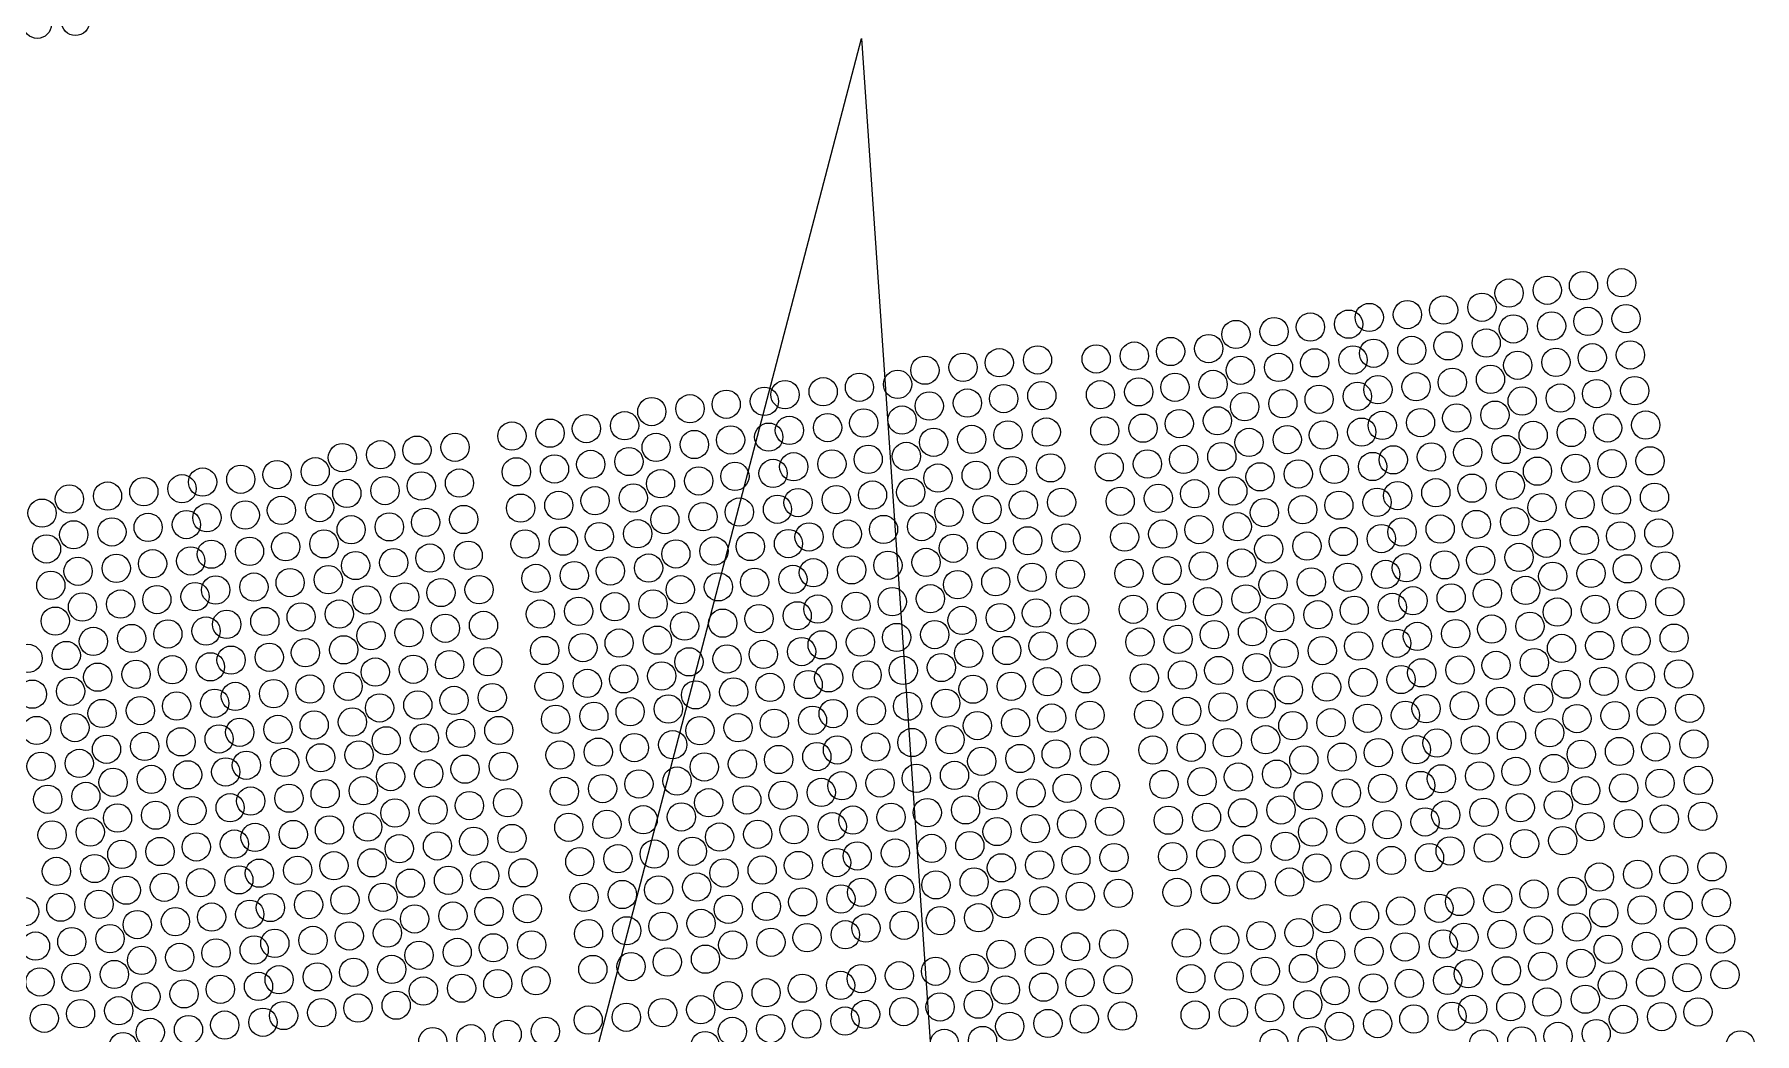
# Model space of a CAD drawing. Header units: inches. Extents: x -133 to 1452, y -237 to 1791.
# Drawn here: x 27 to 230.3, y 221.3 to 339.3 of the extents above; entities that cross this region are included whole.
import ezdxf

# ---------------------------------------------------------------- set-up
doc = ezdxf.new("R2010")
doc.units = ezdxf.units.IN
doc.header["$MEASUREMENT"] = 0

msp = doc.modelspace()

# ---------------------------------------------------------------- linework, layer by layer
for p, q in [((78.12, 160.51), (124.77, 338.88)), ((124.77, 338.88), (139.42, 125.28))]:
    msp.add_line(p, q)
for centre in [(27.38, 340.54), (31.89, 340.88), (210.1, 309.66), (214.61, 310), (201.3, 308.78), (205.82, 309.12), (184.78, 305.9), (189.29, 306.24), (193.57, 306.78), (198.09, 307.11), (210.62, 305.43), (215.13, 305.77), (169.03, 303.89), (173.54, 304.23), (177.83, 304.77), (182.34, 305.11), (201.82, 304.55), (206.33, 304.89), (157.02, 301.34), (161.3, 301.88), (165.81, 302.22), (185.29, 301.67), (189.81, 302.01), (194.09, 302.55), (198.6, 302.88), (215.64, 301.48), (132.27, 299.67), (136.78, 300.01), (141.06, 300.55), (145.58, 300.89), (152.51, 301), (169.55, 299.66), (174.06, 300), (178.34, 300.54), (182.86, 300.88), (202.33, 300.26), (206.84, 300.6), (211.13, 301.14), (124.54, 297.66), (129.05, 298), (161.82, 297.65), (166.33, 297.99), (185.81, 297.37), (190.32, 297.71), (194.6, 298.25), (199.11, 298.59), (216.16, 297.25), (108.79, 295.65), (113.3, 295.99), (115.74, 296.78), (120.25, 297.12), (132.78, 295.44), (137.3, 295.78), (141.58, 296.32), (146.09, 296.66), (153.02, 296.77), (157.54, 297.11), (170.06, 295.36), (174.57, 295.7), (178.86, 296.24), (183.37, 296.58), (202.85, 296.03), (207.36, 296.37), (211.65, 296.91), (96.78, 293.11), (100, 294.78), (104.51, 295.11), (125.05, 293.43), (129.57, 293.77), (162.33, 293.36), (166.84, 293.69), (186.32, 293.14), (190.84, 293.48), (195.12, 294.02), (199.63, 294.36), (217.46, 293.19), (83.47, 291.89), (87.98, 292.23), (92.27, 292.77), (109.31, 291.43), (113.82, 291.76), (116.26, 292.56), (120.77, 292.89), (133.3, 291.15), (137.81, 291.49), (142.09, 292.03), (146.61, 292.36), (153.53, 292.48), (158.05, 292.82), (170.58, 291.14), (175.09, 291.47), (179.37, 292.01), (183.89, 292.35), (204.15, 291.97), (208.66, 292.31), (212.94, 292.85), (63.44, 289.34), (67.95, 289.68), (72.24, 290.22), (76.75, 290.56), (100.51, 290.55), (105.03, 290.89), (125.57, 289.14), (130.08, 289.48), (162.85, 289.13), (167.36, 289.47), (187.62, 289.08), (192.13, 289.42), (196.42, 289.96), (200.93, 290.3), (55.71, 287.33), (60.22, 287.67), (83.99, 287.66), (88.5, 288), (92.78, 288.54), (97.3, 288.88), (109.82, 287.13), (114.33, 287.47), (116.77, 288.26), (121.28, 288.6), (138.33, 287.26), (142.61, 287.8), (147.12, 288.13), (154.05, 288.25), (158.57, 288.59), (171.88, 287.07), (176.39, 287.41), (180.67, 287.95), (185.18, 288.29), (204.66, 287.74), (209.18, 288.08), (213.46, 288.62), (217.97, 288.96), (39.97, 285.32), (44.48, 285.66), (46.92, 286.45), (51.43, 286.79), (63.96, 285.11), (68.47, 285.45), (72.75, 285.99), (77.27, 286.33), (101.03, 286.25), (105.54, 286.59), (130.6, 285.25), (133.81, 286.92), (164.15, 285.07), (168.66, 285.4), (192.65, 285.19), (196.93, 285.73), (201.45, 286.07), (31.17, 284.45), (35.68, 284.79), (56.23, 283.1), (60.74, 283.44), (84.5, 283.37), (89.01, 283.7), (93.3, 284.24), (97.81, 284.58), (114.85, 283.24), (117.29, 284.03), (121.8, 284.37), (126.08, 284.91), (139.62, 283.2), (143.91, 283.73), (148.42, 284.07), (155.35, 284.19), (159.86, 284.53), (176.91, 283.18), (181.19, 283.72), (185.7, 284.06), (188.14, 284.85), (205.18, 283.44), (209.69, 283.78), (213.97, 284.32), (218.49, 284.66), (27.95, 282.78), (40.48, 281.1), (45, 281.43), (47.43, 282.23), (51.95, 282.56), (68.98, 281.16), (73.27, 281.7), (77.78, 282.03), (101.54, 282.02), (106.06, 282.36), (110.34, 282.9), (131.89, 281.19), (135.11, 282.86), (169.18, 281.17), (172.39, 282.84), (193.16, 280.9), (197.45, 281.44), (201.96, 281.77), (31.69, 280.22), (36.2, 280.56), (61.25, 279.15), (64.47, 280.82), (85.02, 279.14), (89.53, 279.47), (93.81, 280.01), (98.33, 280.35), (116.15, 279.18), (118.59, 279.97), (123.1, 280.31), (127.38, 280.85), (140.14, 278.97), (144.43, 279.51), (148.94, 279.84), (155.87, 279.96), (160.38, 280.3), (164.66, 280.84), (177.42, 278.89), (181.7, 279.43), (186.21, 279.77), (188.65, 280.56), (205.69, 279.22), (210.21, 279.55), (214.49, 280.09), (219, 280.43), (28.47, 278.55), (45.51, 277.14), (47.95, 277.93), (52.46, 278.27), (56.74, 278.81), (69.5, 276.93), (73.78, 277.47), (78.3, 277.8), (102.84, 277.96), (107.35, 278.3), (111.64, 278.84), (132.41, 276.96), (135.63, 278.63), (169.69, 276.88), (172.91, 278.55), (197.96, 277.21), (202.48, 277.55), (32.2, 275.92), (36.71, 276.26), (41, 276.8), (61.77, 274.92), (64.99, 276.59), (86.31, 275.07), (90.83, 275.41), (95.11, 275.95), (99.62, 276.29), (116.67, 274.95), (119.1, 275.74), (123.62, 276.08), (127.9, 276.62), (144.94, 275.21), (149.45, 275.55), (156.38, 275.66), (160.89, 276), (165.18, 276.54), (182.22, 275.2), (186.73, 275.54), (189.17, 276.33), (193.68, 276.67), (206.47, 275.32), (210.99, 275.66), (215.27, 276.2), (219.78, 276.54), (28.98, 274.25), (46.03, 272.91), (48.46, 273.7), (52.98, 274.04), (57.26, 274.58), (70.8, 272.87), (75.08, 273.4), (79.59, 273.74), (103.36, 273.73), (107.87, 274.07), (112.15, 274.61), (136.14, 274.33), (140.65, 274.67), (173.42, 274.32), (177.94, 274.66), (194.46, 272.77), (198.74, 273.31), (203.26, 273.65), (32.72, 271.69), (37.23, 272.03), (41.51, 272.57), (63.07, 270.86), (66.29, 272.53), (86.83, 270.85), (91.35, 271.18), (95.63, 271.72), (100.14, 272.06), (119.62, 271.45), (124.13, 271.78), (128.41, 272.32), (132.92, 272.66), (145.45, 270.98), (149.97, 271.32), (156.9, 271.43), (161.41, 271.77), (165.69, 272.31), (170.21, 272.65), (178.71, 270.77), (183, 271.3), (187.51, 271.64), (189.95, 272.43), (206.99, 271.09), (211.5, 271.43), (215.79, 271.97), (220.3, 272.31), (29.5, 270.02), (47.32, 268.85), (49.76, 269.64), (54.27, 269.98), (58.56, 270.52), (75.6, 269.18), (80.11, 269.51), (103.87, 269.44), (108.38, 269.78), (112.67, 270.32), (117.18, 270.65), (136.66, 270.1), (141.17, 270.44), (170.98, 268.76), (174.2, 270.43), (199.26, 269.08), (203.77, 269.42), (34.01, 267.63), (38.53, 267.97), (42.81, 268.51), (66.8, 268.3), (71.32, 268.64), (91.86, 266.89), (96.14, 267.43), (100.65, 267.77), (120.13, 267.22), (124.65, 267.55), (128.93, 268.09), (133.44, 268.43), (146.23, 267.09), (150.75, 267.43), (157.68, 267.54), (162.19, 267.88), (166.47, 268.42), (183.52, 267.08), (188.03, 267.41), (190.47, 268.21), (194.98, 268.54), (207.5, 266.8), (212.02, 267.14), (216.3, 267.68), (220.81, 268.01), (26.28, 265.62), (30.8, 265.96), (50.28, 265.41), (54.79, 265.75), (59.07, 266.29), (63.59, 266.63), (76.11, 264.88), (80.62, 265.22), (87.34, 266.55), (104.39, 265.21), (108.9, 265.55), (113.18, 266.09), (117.7, 266.42), (137.44, 266.21), (141.95, 266.55), (174.72, 266.2), (179.23, 266.54), (199.77, 264.79), (204.29, 265.13), (34.53, 263.4), (39.05, 263.74), (43.33, 264.28), (47.84, 264.62), (67.32, 264), (71.83, 264.34), (92.37, 262.66), (96.66, 263.2), (101.17, 263.54), (120.91, 263.32), (125.43, 263.66), (129.71, 264.2), (134.22, 264.54), (146.75, 262.86), (151.26, 263.2), (158.19, 263.31), (162.71, 263.65), (166.99, 264.19), (171.5, 264.53), (184.03, 262.78), (188.54, 263.12), (190.98, 263.91), (195.49, 264.25), (212.53, 262.91), (216.82, 263.45), (221.33, 263.78), (26.8, 261.39), (31.32, 261.73), (50.79, 261.12), (55.3, 261.45), (59.59, 261.99), (64.1, 262.33), (76.63, 260.65), (81.14, 260.99), (87.86, 262.32), (105.17, 261.31), (109.68, 261.65), (113.96, 262.19), (118.48, 262.53), (137.96, 261.98), (142.47, 262.32), (175.23, 261.9), (179.74, 262.24), (204.8, 260.9), (208.02, 262.57), (35.04, 259.11), (39.56, 259.45), (43.84, 259.99), (48.35, 260.32), (67.83, 259.77), (72.35, 260.11), (93.15, 258.77), (97.44, 259.31), (101.95, 259.64), (121.43, 259.09), (125.94, 259.43), (130.23, 259.97), (134.74, 260.31), (147.26, 258.56), (151.78, 258.9), (158.71, 259.02), (163.22, 259.35), (167.5, 259.89), (172.01, 260.23), (184.55, 258.55), (189.06, 258.89), (191.5, 259.68), (196.01, 260.02), (200.29, 260.56), (213.83, 258.85), (218.11, 259.38), (222.63, 259.72), (27.31, 257.1), (31.83, 257.44), (51.31, 256.89), (55.82, 257.23), (60.1, 257.76), (64.62, 258.1), (77.41, 256.76), (81.92, 257.1), (88.64, 258.43), (105.68, 257.08), (110.2, 257.42), (114.48, 257.96), (118.99, 258.3), (138.47, 257.68), (142.98, 258.02), (175.75, 257.67), (180.26, 258.01), (201.59, 256.5), (206.1, 256.84), (209.32, 258.51), (35.56, 254.88), (40.07, 255.22), (44.36, 255.76), (48.87, 256.1), (68.61, 255.88), (73.13, 256.22), (93.67, 254.54), (97.95, 255.08), (102.47, 255.42), (121.94, 254.8), (126.45, 255.14), (130.74, 255.68), (135.25, 256.01), (152.29, 254.67), (159.22, 254.79), (163.74, 255.12), (168.02, 255.66), (172.53, 256), (185.84, 254.49), (190.36, 254.83), (192.79, 255.62), (197.3, 255.96), (214.35, 254.62), (218.63, 255.16), (223.14, 255.49), (27.83, 252.87), (32.34, 253.21), (52.09, 252.99), (56.6, 253.33), (60.88, 253.87), (65.4, 254.21), (77.93, 252.53), (82.44, 252.87), (89.16, 254.2), (106.2, 252.79), (110.71, 253.13), (114.99, 253.67), (119.5, 254.01), (138.99, 253.46), (143.5, 253.79), (147.78, 254.33), (177.05, 253.61), (181.56, 253.95), (206.62, 252.61), (209.84, 254.28), (36.34, 250.98), (40.85, 251.32), (45.14, 251.86), (49.65, 252.2), (69.13, 251.65), (73.64, 251.99), (98.47, 250.78), (102.98, 251.12), (122.46, 250.57), (126.97, 250.91), (131.26, 251.45), (135.77, 251.79), (153.59, 250.61), (160.52, 250.72), (165.03, 251.06), (169.32, 251.6), (173.83, 251.94), (190.87, 250.6), (193.31, 251.39), (197.82, 251.73), (202.11, 252.27), (219.14, 250.86), (223.66, 251.2), (28.61, 248.98), (33.12, 249.31), (52.6, 248.76), (57.12, 249.1), (61.4, 249.64), (65.91, 249.98), (82.95, 248.57), (89.67, 249.9), (94.18, 250.24), (106.71, 248.56), (111.23, 248.9), (115.51, 249.44), (120.02, 249.78), (140.28, 249.39), (144.8, 249.73), (149.08, 250.27), (177.56, 249.38), (182.08, 249.72), (186.36, 250.26), (210.35, 249.98), (214.86, 250.32), (36.86, 246.76), (41.37, 247.09), (45.65, 247.63), (50.17, 247.97), (69.64, 247.35), (74.15, 247.69), (78.44, 248.23), (98.98, 246.55), (103.5, 246.89), (123.76, 246.51), (128.27, 246.85), (132.55, 247.39), (137.07, 247.72), (154.11, 246.38), (161.04, 246.5), (165.55, 246.83), (169.83, 247.37), (174.35, 247.71), (193.82, 247.1), (198.33, 247.43), (202.62, 247.97), (207.13, 248.31), (219.66, 246.63), (224.17, 246.97), (29.13, 244.75), (33.64, 245.09), (53.12, 244.47), (57.63, 244.81), (61.91, 245.35), (66.42, 245.69), (83.47, 244.34), (90.19, 245.67), (94.7, 246.01), (108.01, 244.5), (112.52, 244.84), (116.81, 245.38), (121.32, 245.72), (140.8, 245.16), (145.31, 245.5), (149.6, 246.04), (178.08, 245.09), (182.59, 245.43), (186.87, 245.97), (191.38, 246.3), (210.87, 245.75), (215.38, 246.09), (37.37, 242.46), (41.88, 242.8), (46.17, 243.34), (50.68, 243.68), (70.16, 243.13), (74.67, 243.46), (78.96, 244), (100.28, 242.49), (104.79, 242.83), (124.27, 242.28), (128.79, 242.62), (133.07, 243.16), (137.58, 243.5), (166.06, 242.54), (170.35, 243.08), (174.86, 243.42), (194.34, 242.87), (198.85, 243.2), (203.14, 243.74), (207.65, 244.08), (29.64, 240.45), (34.15, 240.79), (53.63, 240.24), (58.15, 240.58), (62.43, 241.12), (66.94, 241.46), (84.77, 240.28), (91.49, 241.61), (96, 241.95), (108.53, 240.27), (113.04, 240.61), (117.32, 241.15), (121.84, 241.49), (141.31, 240.87), (145.83, 241.21), (150.11, 241.75), (154.62, 242.09), (161.55, 242.2), (178.59, 240.86), (183.11, 241.2), (187.39, 241.74), (191.9, 242.07), (220.77, 240.65), (225.29, 240.99), (37.89, 238.23), (42.4, 238.57), (46.68, 239.11), (51.2, 239.45), (71.46, 239.06), (75.97, 239.4), (80.25, 239.94), (100.8, 238.26), (105.31, 238.6), (129.3, 238.32), (133.58, 238.86), (138.09, 239.2), (166.58, 238.31), (170.86, 238.85), (175.38, 239.19), (211.98, 239.78), (216.49, 240.11), (30.16, 236.22), (34.67, 236.56), (54.93, 236.18), (59.44, 236.52), (63.73, 237.06), (68.24, 237.39), (92, 237.38), (96.52, 237.72), (113.55, 236.31), (117.84, 236.85), (122.35, 237.19), (124.79, 237.98), (141.83, 236.64), (146.34, 236.98), (150.63, 237.52), (155.14, 237.86), (162.07, 237.97), (195.45, 236.89), (199.96, 237.23), (204.25, 237.77), (208.76, 238.11), (221.29, 236.42), (225.8, 236.76), (25.88, 235.68), (39.19, 234.17), (43.7, 234.51), (47.98, 235.05), (52.49, 235.39), (71.97, 234.84), (76.49, 235.17), (80.77, 235.71), (85.28, 236.05), (105.82, 234.3), (109.04, 235.97), (134.1, 234.63), (138.61, 234.97), (179.71, 234.88), (184.22, 235.22), (188.5, 235.76), (193.01, 236.1), (212.5, 235.55), (217.01, 235.89), (31.46, 232.16), (35.97, 232.5), (59.96, 232.29), (64.24, 232.83), (68.76, 233.17), (92.52, 233.09), (97.03, 233.43), (101.31, 233.97), (118.35, 232.62), (122.87, 232.96), (125.3, 233.75), (129.82, 234.09), (167.69, 232.33), (171.98, 232.87), (176.49, 233.21), (195.97, 232.66), (200.48, 233), (204.77, 233.54), (209.28, 233.88), (221.8, 232.13), (226.32, 232.47), (27.17, 231.62), (44.22, 230.28), (48.5, 230.82), (53.01, 231.16), (55.45, 231.95), (72.49, 230.54), (77, 230.88), (81.28, 231.42), (85.8, 231.76), (106.34, 230.08), (109.56, 231.75), (114.07, 232.08), (141.27, 230.66), (145.79, 231), (150.07, 231.54), (154.58, 231.88), (163.18, 231.99), (180.22, 230.65), (184.74, 230.99), (189.02, 231.53), (193.53, 231.87), (213.01, 231.25), (217.52, 231.59), (36.49, 228.27), (39.7, 229.94), (64.76, 228.53), (69.27, 228.87), (93.03, 228.86), (97.55, 229.2), (101.83, 229.74), (129.26, 228.12), (133.54, 228.65), (138.06, 228.99), (168.21, 228.1), (172.49, 228.64), (177.01, 228.98), (196.48, 228.36), (200.99, 228.7), (205.28, 229.24), (209.79, 229.58), (226.83, 228.24), (27.69, 227.39), (31.97, 227.93), (49.01, 226.52), (53.52, 226.86), (55.96, 227.65), (60.47, 227.99), (73, 226.31), (77.52, 226.65), (81.8, 227.19), (86.31, 227.53), (113.51, 226.11), (117.8, 226.65), (122.31, 226.98), (124.75, 227.78), (141.79, 226.43), (146.3, 226.77), (150.59, 227.31), (155.1, 227.65), (163.7, 227.76), (180.74, 226.36), (185.25, 226.69), (189.53, 227.23), (194.04, 227.57), (213.52, 227.02), (218.04, 227.36), (222.32, 227.9), (37, 223.98), (40.22, 225.64), (44.73, 225.98), (65.27, 224.3), (69.79, 224.64), (105.78, 224.1), (109, 225.77), (134.06, 224.43), (138.57, 224.76), (173.01, 224.35), (177.52, 224.69), (197, 224.14), (201.51, 224.47), (205.79, 225.01), (210.31, 225.35), (28.2, 223.1), (32.49, 223.64), (49.53, 222.29), (54.04, 222.63), (56.48, 223.42), (60.99, 223.76), (92.48, 222.88), (96.99, 223.22), (101.27, 223.76), (118.31, 222.42), (122.83, 222.76), (125.26, 223.55), (129.78, 223.89), (142.3, 222.14), (146.81, 222.48), (151.1, 223.02), (155.61, 223.36), (164.21, 223.47), (168.72, 223.81), (181.25, 222.13), (185.77, 222.47), (190.05, 223.01), (194.56, 223.34), (214.82, 222.96), (219.33, 223.3), (223.62, 223.84), (40.73, 221.42), (45.25, 221.75), (74.12, 220.33), (78.63, 220.67), (82.91, 221.21), (87.42, 221.55), (109.52, 221.54), (114.03, 221.88), (134.57, 220.13), (139.08, 220.47), (173.52, 220.12), (178.04, 220.46), (198.3, 220.07), (202.81, 220.41), (207.09, 220.95), (211.6, 221.29), (228.65, 219.95), (37.52, 219.75), (106.3, 219.87)]:
    msp.add_circle(centre, 1.67)

doc.saveas('drawing.dxf')
